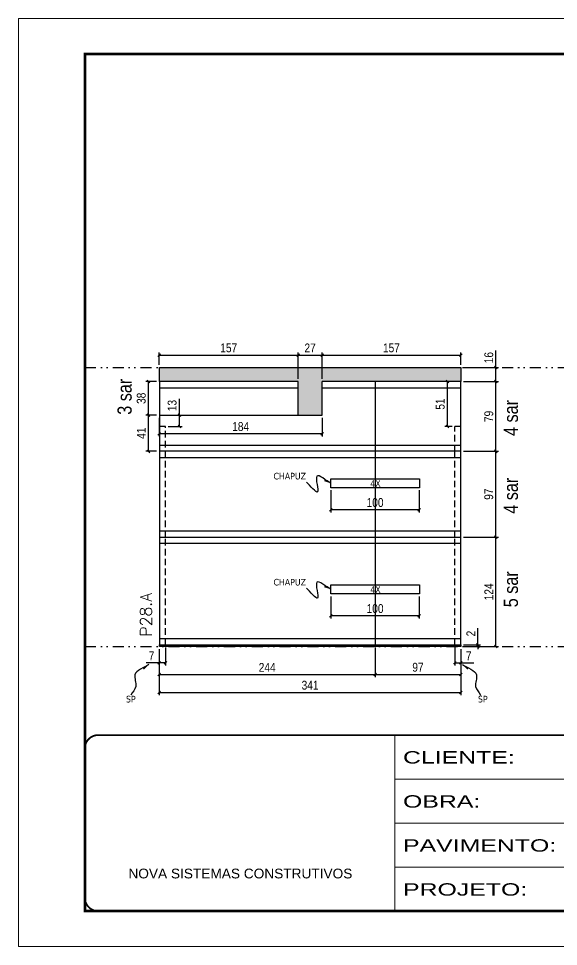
# Model space of a CAD drawing. Extents: x 14400 to 20667, y -21631 to 6985.
# Drawn here: x 16012 to 16622, y 1340 to 2390 of the extents above; entities that cross this region are included whole.
import ezdxf

# ---------------------------------------------------------------- set-up
doc = ezdxf.new("R2010")
doc.units = 0
for name, pattern in [('CONTINUO', [0]), ('DASHED', [0.75, 0.5, -0.25]), ('DIVIDE2', [0.625, 0.25, -0.125, 0, -0.125, 0, -0.125]), ('HIDDEN', [0.375, 0.25, -0.125])]:
    doc.linetypes.add(name, pattern=pattern)
for name, color, linetype in [('COTA', 241, 'Continuous'), ('NOMENCLATURA', 7, 'Continuous'), ('Nível', 160, 'Continuous'), ('Painéis', 200, 'Continuous'), ('SARR_2.2x10', 60, 'Continuous'), ('SARR_2.2x7', 40, 'Continuous'), ('texto', 7, 'Continuous')]:
    doc.layers.add(name, color=color, linetype=linetype)
for name, color, linetype, lineweight in [('Folhas', 255, 'Continuous', 9), ('SARRAFO DE PRESSAO', 251, 'DASHED', 9), ('Texto Seção', 7, 'Continuous', 15)]:
    doc.layers.add(name, color=color, linetype=linetype, lineweight=lineweight)
doc.styles.add('ARIAL', font='arial.ttf')
doc.styles.add('ARIAL_NARROW', font='ARIALN.TTF', dxfattribs={"height": 0.2})
doc.styles.add('COTA TECNICA', font='techl___.ttf', dxfattribs={"height": 10})
doc.styles.add('COTA TECNICA-50', font='techl___.ttf', dxfattribs={"height": 10})
doc.styles.add('REGUA-120', font='ROMANS.shx', dxfattribs={"height": 15})
doc.styles.get("Standard").update_dxf_attribs({"font": 'arial.ttf'})
doc.styles.add('Tecnologia', font='')
doc.styles.get('Tecnologia').set_extended_font_data('Forgotten Futurist')
doc.dimstyles.new('COTA PAINEL-50', dxfattribs={"dimtxt": 10, "dimasz": 3, "dimexe": 3, "dimexo": 3, "dimgap": 3, "dimtad": 1, "dimdec": 1, "dimzin": 12, "dimdsep": 46, "dimtxsty": 'COTA TECNICA-50', "dimblk1": 'OBLIQUE', "dimblk2": 'OBLIQUE', "dimsah": 1, "dimcen": 0.9, "dimclrd": 4, "dimclre": 4, "dimclrt": 240, "dimadec": 1, "dimazin": 3, "dimtfac": 1, "dimtdec": 1, "dimtmove": 0, "dimatfit": 3, "dimfxl": 1, "dimtolj": 1, "dimtzin": 12, "dimarcsym": 0})
doc.dimstyles.new('PAINEL', dxfattribs={"dimtxt": 10, "dimasz": 3, "dimexe": 3, "dimexo": 3, "dimgap": 3, "dimtad": 1, "dimdec": 1, "dimzin": 12, "dimdsep": 46, "dimtxsty": 'COTA TECNICA', "dimblk1": 'OBLIQUE', "dimblk2": 'OBLIQUE', "dimsah": 1, "dimcen": 0.9, "dimclrd": 4, "dimclre": 4, "dimclrt": 240, "dimadec": 1, "dimazin": 3, "dimtfac": 1, "dimtdec": 1, "dimtmove": 0, "dimatfit": 3, "dimfxl": 1, "dimtolj": 1, "dimtzin": 12, "dimarcsym": 0})
doc.dimstyles.get("Standard").update_dxf_attribs({"dimtxt": 0.18, "dimasz": 0.18, "dimexe": 0.18, "dimexo": 0.0625, "dimgap": 0.09, "dimtad": 0, "dimtih": 1, "dimtoh": 1, "dimdec": 4, "dimzin": 0, "dimdsep": 46, "dimtxsty": 'Standard', "dimcen": 0.09, "dimadec": 0, "dimazin": 0, "dimtfac": 1, "dimtdec": 4, "dimtofl": 0, "dimtmove": 0, "dimatfit": 3, "dimfxl": 1, "dimtolj": 1, "dimtzin": 0, "dimarcsym": 0})

# ---------------------------------------------------------------- blocks, each defined once
blk = doc.blocks.new('9999999999')
at = {"color": 30, "linetype": 'CONTINUO'}
for p, q in [((98564.6, 34230.2), (98564.6, 34429.4)), ((98564.6, 34379.6), (99584, 34379.6)), ((98564.6, 34329.8), (99488, 34329.8)), ((98564.6, 34280), (99488, 34280))]:
    blk.add_line(p, q, dxfattribs=at)
at = {"color": 30, "linetype": 'CONTINUO', "const_width": 2}
blk.add_lwpolyline([(99584, 34230.2), (99584, 34414.4, 0.414214), (99569, 34429.4), (98229, 34429.4, 0.414214), (98214, 34414.4), (98214, 34245.2, 0.414214), (98229, 34230.2), (99584, 34230.2)], format="xyb", dxfattribs=at)
at = {"layer": 'Folhas'}
blk.add_lwpolyline([(98139, 34190.2), (99624, 34190.2), (99624, 35240.2), (98139, 35240.2)], close=True, dxfattribs=at)
at = {"layer": 'Folhas', "color": 30, "const_width": 3}
blk.add_lwpolyline([(98214, 34230.2), (99584, 34230.2), (99584, 35200.2), (98214, 35200.2)], close=True, dxfattribs=at)
at = {"color": 7, "linetype": 'Continuous', "ltscale": 5, "style": 'ARIAL'}
blk.add_text('NOVA SISTEMAS CONSTRUTIVOS', height=11.059, dxfattribs=at).set_placement((98263.2, 34267.2))
at = {"layer": 'Folhas', "color": 7, "style": 'Tecnologia', "width": 1.5}
for s, p in [('CLIENTE:', (98573.7, 34397.2)), ('OBRA:', (98573.7, 34347.3)), ('PAVIMENTO:', (98573.7, 34297.5)), ('PROJETO:', (98573.7, 34247.7))]:
    blk.add_text(s, height=14, dxfattribs=at).set_placement(p)
blk = doc.blocks.new('_Oblique')
at = {"color": 0, "linetype": 'ByBlock', "lineweight": -2}
blk.add_line((-0.5, -0.5), (0.5, 0.5), dxfattribs=at)
blk = doc.blocks.new('*D1048')
at = {"layer": 'COTA', "color": 4, "lineweight": -2, "transparency": 16777216}
for p, q in [((16171.1, 1676.7), (16171.1, 1658.2)), ((16178.1, 1678.7), (16178.1, 1658.2)), ((16171.1, 1661.2), (16156.4, 1661.2)), ((16178.1, 1661.2), (16171.1, 1661.2))]:
    blk.add_line(p, q, dxfattribs=at)
at = {"layer": 'Defpoints', "color": 0, "transparency": 16777216}
for p in [(16178.1, 1681.7), (16171.1, 1679.7), (16171.1, 1661.2)]:
    blk.add_point(p, dxfattribs=at)
at = {"layer": 'COTA', "color": 4, "lineweight": -2, "transparency": 16777216, "xscale": 3, "yscale": 3, "zscale": 3, "rotation": 180}
blk.add_blockref('_Oblique', (16171.1, 1661.2), dxfattribs=at)
at = {"layer": 'COTA', "color": 4, "lineweight": -2, "transparency": 16777216, "xscale": 3, "yscale": 3, "zscale": 3}
blk.add_blockref('_Oblique', (16178.1, 1661.2), dxfattribs=at)
at = {"layer": 'COTA', "color": 240, "transparency": 16777216, "insert": (16162.3, 1669.3), "char_height": 10, "attachment_point": 5, "style": 'COTA TECNICA-50'}
blk.add_mtext('\\A1;7', dxfattribs=at)
blk = doc.blocks.new('*D1049')
at = {"layer": 'COTA', "color": 4, "lineweight": -2, "transparency": 16777216}
for p, q in [((16505.1, 1678.7), (16505.1, 1658.2)), ((16512.1, 1676.7), (16512.1, 1658.2)), ((16505.1, 1661.2), (16512.1, 1661.2)), ((16512.1, 1661.2), (16526.9, 1661.2))]:
    blk.add_line(p, q, dxfattribs=at)
at = {"layer": 'Defpoints', "color": 0, "transparency": 16777216}
for p in [(16505.1, 1681.7), (16512.1, 1679.7), (16512.1, 1661.2)]:
    blk.add_point(p, dxfattribs=at)
at = {"layer": 'COTA', "color": 4, "lineweight": -2, "transparency": 16777216, "xscale": 3, "yscale": 3, "zscale": 3, "rotation": 180}
blk.add_blockref('_Oblique', (16505.1, 1661.2), dxfattribs=at)
at = {"layer": 'COTA', "color": 4, "lineweight": -2, "transparency": 16777216, "xscale": 3, "yscale": 3, "zscale": 3}
blk.add_blockref('_Oblique', (16512.1, 1661.2), dxfattribs=at)
at = {"layer": 'COTA', "color": 240, "transparency": 16777216, "insert": (16521, 1669.3), "char_height": 10, "attachment_point": 5, "style": 'COTA TECNICA-50'}
blk.add_mtext('\\A1;7', dxfattribs=at)
blk = doc.blocks.new('*D1050')
at = {"layer": 'COTA', "color": 4, "lineweight": -2, "transparency": 16777216}
for p, q in [((16531.4, 1681.7), (16531.4, 1700.5)), ((16515.1, 1681.7), (16534.4, 1681.7)), ((16531.4, 1679.7), (16531.4, 1681.7)), ((16515.1, 1679.7), (16534.4, 1679.7)), ((16531.4, 1679.7), (16531.4, 1676.7))]:
    blk.add_line(p, q, dxfattribs=at)
at = {"layer": 'Defpoints', "color": 0, "transparency": 16777216}
for p in [(16512.1, 1681.7), (16512.1, 1679.7), (16531.4, 1679.7)]:
    blk.add_point(p, dxfattribs=at)
at = {"layer": 'COTA', "color": 4, "lineweight": -2, "transparency": 16777216, "xscale": 3, "yscale": 3, "zscale": 3}
for p, rotation in [((16531.4, 1681.7), 270), ((16531.4, 1679.7), 90)]:
    blk.add_blockref('_Oblique', p, dxfattribs=dict(at, rotation=rotation))
at = {"layer": 'COTA', "color": 240, "transparency": 16777216, "insert": (16523.4, 1694.5), "char_height": 10, "attachment_point": 5, "rotation": 90, "style": 'COTA TECNICA-50'}
blk.add_mtext('\\A1;2', dxfattribs=at)
blk = doc.blocks.new('*D1051')
at = {"layer": 'COTA', "color": 4, "lineweight": -2, "transparency": 16777216}
for p, q in [((16171.1, 1676.7), (16171.1, 1645.2)), ((16415.1, 1678.7), (16415.1, 1645.2)), ((16171.1, 1648.2), (16415.1, 1648.2))]:
    blk.add_line(p, q, dxfattribs=at)
at = {"layer": 'Defpoints', "color": 0, "transparency": 16777216}
for p in [(16415.1, 1681.7), (16171.1, 1679.7), (16415.1, 1648.2)]:
    blk.add_point(p, dxfattribs=at)
at = {"layer": 'COTA', "color": 4, "lineweight": -2, "transparency": 16777216, "xscale": 3, "yscale": 3, "zscale": 3, "rotation": 180}
blk.add_blockref('_Oblique', (16171.1, 1648.2), dxfattribs=at)
at = {"layer": 'COTA', "color": 4, "lineweight": -2, "transparency": 16777216, "xscale": 3, "yscale": 3, "zscale": 3}
blk.add_blockref('_Oblique', (16415.1, 1648.2), dxfattribs=at)
at = {"layer": 'COTA', "color": 240, "transparency": 16777216, "insert": (16293.1, 1656.2), "char_height": 10, "attachment_point": 5, "style": 'COTA TECNICA-50'}
blk.add_mtext('\\A1;244', dxfattribs=at)
blk = doc.blocks.new('*D1052')
at = {"layer": 'COTA', "color": 4, "lineweight": -2, "transparency": 16777216}
for p, q in [((16415.1, 1678.7), (16415.1, 1645.2)), ((16512.1, 1676.7), (16512.1, 1645.2)), ((16415.1, 1648.2), (16512.1, 1648.2))]:
    blk.add_line(p, q, dxfattribs=at)
at = {"layer": 'Defpoints', "color": 0, "transparency": 16777216}
for p in [(16415.1, 1681.7), (16512.1, 1679.7), (16512.1, 1648.2)]:
    blk.add_point(p, dxfattribs=at)
at = {"layer": 'COTA', "color": 4, "lineweight": -2, "transparency": 16777216, "xscale": 3, "yscale": 3, "zscale": 3, "rotation": 180}
blk.add_blockref('_Oblique', (16415.1, 1648.2), dxfattribs=at)
at = {"layer": 'COTA', "color": 4, "lineweight": -2, "transparency": 16777216, "xscale": 3, "yscale": 3, "zscale": 3}
blk.add_blockref('_Oblique', (16512.1, 1648.2), dxfattribs=at)
at = {"layer": 'COTA', "color": 240, "transparency": 16777216, "insert": (16463.6, 1656.3), "char_height": 10, "attachment_point": 5, "style": 'COTA TECNICA-50'}
blk.add_mtext('\\A1;97', dxfattribs=at)
blk = doc.blocks.new('*D1053')
at = {"layer": 'COTA', "color": 4, "linetype": 'ByBlock', "lineweight": -2, "transparency": 16777216}
for p, q in [((16365.1, 1736.6), (16365.1, 1711.6)), ((16465.1, 1736.6), (16465.1, 1711.6)), ((16465.1, 1714.6), (16365.1, 1714.6))]:
    blk.add_line(p, q, dxfattribs=at)
at = {"layer": 'Defpoints', "color": 0, "linetype": 'ByBlock', "transparency": 16777216}
for p in [(16365.1, 1739.6), (16465.1, 1739.6), (16365.1, 1714.6)]:
    blk.add_point(p, dxfattribs=at)
at = {"layer": 'COTA', "color": 4, "linetype": 'ByBlock', "lineweight": -2, "transparency": 16777216, "xscale": 3, "yscale": 3, "zscale": 3, "rotation": 180}
blk.add_blockref('_Oblique', (16365.1, 1714.6), dxfattribs=at)
at = {"layer": 'COTA', "color": 4, "linetype": 'ByBlock', "lineweight": -2, "transparency": 16777216, "xscale": 3, "yscale": 3, "zscale": 3}
blk.add_blockref('_Oblique', (16465.1, 1714.6), dxfattribs=at)
at = {"layer": 'COTA', "color": 240, "linetype": 'ByBlock', "transparency": 16777216, "insert": (16415.1, 1722.7), "char_height": 10, "attachment_point": 5, "style": 'COTA TECNICA'}
blk.add_mtext('\\A1;100', dxfattribs=at)
blk = doc.blocks.new('*D1054')
at = {"layer": 'COTA', "color": 4, "lineweight": -2, "transparency": 16777216}
for p, q in [((16515.1, 1803.7), (16554.8, 1803.7)), ((16551.8, 1679.7), (16551.8, 1803.7)), ((16515.1, 1679.7), (16554.8, 1679.7))]:
    blk.add_line(p, q, dxfattribs=at)
at = {"layer": 'Defpoints', "color": 0, "transparency": 16777216}
for p in [(16512.1, 1803.7), (16551.8, 1803.7), (16512.1, 1679.7)]:
    blk.add_point(p, dxfattribs=at)
at = {"layer": 'COTA', "color": 4, "lineweight": -2, "transparency": 16777216, "xscale": 3, "yscale": 3, "zscale": 3}
for p, rotation in [((16551.8, 1803.7), 90), ((16551.8, 1679.7), 270)]:
    blk.add_blockref('_Oblique', p, dxfattribs=dict(at, rotation=rotation))
at = {"layer": 'COTA', "color": 240, "transparency": 16777216, "insert": (16543.7, 1741.7), "char_height": 10, "attachment_point": 5, "rotation": 90, "style": 'COTA TECNICA'}
blk.add_mtext('\\A1;124', dxfattribs=at)
blk = doc.blocks.new('*D1055')
at = {"layer": 'COTA', "color": 4, "lineweight": -2, "transparency": 16777216}
for p, q in [((16171.1, 1676.7), (16171.1, 1624.8)), ((16512.1, 1676.7), (16512.1, 1624.8)), ((16171.1, 1627.8), (16512.1, 1627.8))]:
    blk.add_line(p, q, dxfattribs=at)
at = {"layer": 'Defpoints', "color": 0, "transparency": 16777216}
for p in [(16171.1, 1679.7), (16512.1, 1679.7), (16512.1, 1627.8)]:
    blk.add_point(p, dxfattribs=at)
at = {"layer": 'COTA', "color": 4, "lineweight": -2, "transparency": 16777216, "xscale": 3, "yscale": 3, "zscale": 3, "rotation": 180}
blk.add_blockref('_Oblique', (16171.1, 1627.8), dxfattribs=at)
at = {"layer": 'COTA', "color": 4, "lineweight": -2, "transparency": 16777216, "xscale": 3, "yscale": 3, "zscale": 3}
blk.add_blockref('_Oblique', (16512.1, 1627.8), dxfattribs=at)
at = {"layer": 'COTA', "color": 240, "transparency": 16777216, "insert": (16341.6, 1636), "char_height": 10, "attachment_point": 5, "style": 'COTA TECNICA'}
blk.add_mtext('\\A1;341', dxfattribs=at)
blk = doc.blocks.new('*D1056')
at = {"layer": 'COTA', "color": 4, "lineweight": -2, "transparency": 16777216}
for p, q in [((16515.1, 1900.7), (16554.8, 1900.7)), ((16551.8, 1803.7), (16551.8, 1900.7)), ((16515.1, 1803.7), (16554.8, 1803.7))]:
    blk.add_line(p, q, dxfattribs=at)
at = {"layer": 'Defpoints', "color": 0, "transparency": 16777216}
for p in [(16512.1, 1900.7), (16551.8, 1900.7), (16512.1, 1803.7)]:
    blk.add_point(p, dxfattribs=at)
at = {"layer": 'COTA', "color": 4, "lineweight": -2, "transparency": 16777216, "xscale": 3, "yscale": 3, "zscale": 3}
for p, rotation in [((16551.8, 1900.7), 90), ((16551.8, 1803.7), 270)]:
    blk.add_blockref('_Oblique', p, dxfattribs=dict(at, rotation=rotation))
at = {"layer": 'COTA', "color": 240, "transparency": 16777216, "insert": (16543.7, 1852.2), "char_height": 10, "attachment_point": 5, "rotation": 90, "style": 'COTA TECNICA'}
blk.add_mtext('\\A1;97', dxfattribs=at)
blk = doc.blocks.new('*D1057')
at = {"layer": 'COTA', "color": 4, "linetype": 'ByBlock', "lineweight": -2, "transparency": 16777216}
for p, q in [((16365.1, 1856.6), (16365.1, 1831.6)), ((16465.1, 1856.6), (16465.1, 1831.6)), ((16465.1, 1834.6), (16365.1, 1834.6))]:
    blk.add_line(p, q, dxfattribs=at)
at = {"layer": 'Defpoints', "color": 0, "linetype": 'ByBlock', "transparency": 16777216}
for p in [(16365.1, 1859.6), (16465.1, 1859.6), (16365.1, 1834.6)]:
    blk.add_point(p, dxfattribs=at)
at = {"layer": 'COTA', "color": 4, "linetype": 'ByBlock', "lineweight": -2, "transparency": 16777216, "xscale": 3, "yscale": 3, "zscale": 3, "rotation": 180}
blk.add_blockref('_Oblique', (16365.1, 1834.6), dxfattribs=at)
at = {"layer": 'COTA', "color": 4, "linetype": 'ByBlock', "lineweight": -2, "transparency": 16777216, "xscale": 3, "yscale": 3, "zscale": 3}
blk.add_blockref('_Oblique', (16465.1, 1834.6), dxfattribs=at)
at = {"layer": 'COTA', "color": 240, "linetype": 'ByBlock', "transparency": 16777216, "insert": (16415.1, 1842.7), "char_height": 10, "attachment_point": 5, "style": 'COTA TECNICA'}
blk.add_mtext('\\A1;100', dxfattribs=at)
blk = doc.blocks.new('*D1075')
at = {"layer": 'COTA', "color": 4, "lineweight": -2, "transparency": 16777216}
for p, q in [((16515.1, 1979.7), (16554.8, 1979.7)), ((16551.8, 1900.7), (16551.8, 1979.7)), ((16515.1, 1900.7), (16554.8, 1900.7))]:
    blk.add_line(p, q, dxfattribs=at)
at = {"layer": 'Defpoints', "color": 0, "transparency": 16777216}
for p in [(16512.1, 1979.7), (16551.8, 1979.7), (16512.1, 1900.7)]:
    blk.add_point(p, dxfattribs=at)
at = {"layer": 'COTA', "color": 4, "lineweight": -2, "transparency": 16777216, "xscale": 3, "yscale": 3, "zscale": 3}
for p, rotation in [((16551.8, 1979.7), 90), ((16551.8, 1900.7), 270)]:
    blk.add_blockref('_Oblique', p, dxfattribs=dict(at, rotation=rotation))
at = {"layer": 'COTA', "color": 240, "transparency": 16777216, "insert": (16543.7, 1940.2), "char_height": 10, "attachment_point": 5, "rotation": 90, "style": 'COTA TECNICA'}
blk.add_mtext('\\A1;79', dxfattribs=at)
blk = doc.blocks.new('*D1076')
at = {"layer": 'COTA', "color": 4, "lineweight": -2, "transparency": 16777216}
for p, q in [((16551.8, 1995.7), (16551.8, 2014.7)), ((16515.1, 1995.7), (16554.8, 1995.7)), ((16551.8, 1979.7), (16551.8, 1995.7)), ((16515.1, 1979.7), (16554.8, 1979.7))]:
    blk.add_line(p, q, dxfattribs=at)
at = {"layer": 'Defpoints', "color": 0, "transparency": 16777216}
for p in [(16512.1, 1995.7), (16551.8, 1995.7), (16512.1, 1979.7)]:
    blk.add_point(p, dxfattribs=at)
at = {"layer": 'COTA', "color": 4, "lineweight": -2, "transparency": 16777216, "xscale": 3, "yscale": 3, "zscale": 3}
for p, rotation in [((16551.8, 1995.7), 90), ((16551.8, 1979.7), 270)]:
    blk.add_blockref('_Oblique', p, dxfattribs=dict(at, rotation=rotation))
at = {"layer": 'COTA', "color": 240, "transparency": 16777216, "insert": (16543.7, 2006.7), "char_height": 10, "attachment_point": 5, "rotation": 90, "style": 'COTA TECNICA'}
blk.add_mtext('\\A1;16', dxfattribs=at)
blk = doc.blocks.new('*D1077')
at = {"layer": 'COTA', "color": 4, "lineweight": -2, "transparency": 16777216}
for p, q in [((16502.1, 1979.7), (16493.9, 1979.7)), ((16496.9, 1928.7), (16496.9, 1979.7)), ((16502.1, 1928.7), (16493.9, 1928.7))]:
    blk.add_line(p, q, dxfattribs=at)
at = {"layer": 'Defpoints', "color": 0, "transparency": 16777216}
for p in [(16496.9, 1979.7), (16505.1, 1979.7), (16505.1, 1928.7)]:
    blk.add_point(p, dxfattribs=at)
at = {"layer": 'COTA', "color": 4, "lineweight": -2, "transparency": 16777216, "xscale": 3, "yscale": 3, "zscale": 3}
for p, rotation in [((16496.9, 1979.7), 90), ((16496.9, 1928.7), 270)]:
    blk.add_blockref('_Oblique', p, dxfattribs=dict(at, rotation=rotation))
at = {"layer": 'COTA', "color": 240, "transparency": 16777216, "insert": (16488.8, 1954.2), "char_height": 10, "attachment_point": 5, "rotation": 90, "style": 'COTA TECNICA'}
blk.add_mtext('\\A1;51', dxfattribs=at)
blk = doc.blocks.new('*D1078')
at = {"layer": 'COTA', "color": 4, "lineweight": -2, "transparency": 16777216}
for p, q in [((16168.1, 1941.7), (16155.9, 1941.7)), ((16158.9, 1900.7), (16158.9, 1941.7)), ((16168.1, 1900.7), (16155.9, 1900.7))]:
    blk.add_line(p, q, dxfattribs=at)
at = {"layer": 'Defpoints', "color": 0, "transparency": 16777216}
for p in [(16158.9, 1941.7), (16171.1, 1941.7), (16171.1, 1900.7)]:
    blk.add_point(p, dxfattribs=at)
at = {"layer": 'COTA', "color": 4, "lineweight": -2, "transparency": 16777216, "xscale": 3, "yscale": 3, "zscale": 3}
for p, rotation in [((16158.9, 1941.7), 90), ((16158.9, 1900.7), 270)]:
    blk.add_blockref('_Oblique', p, dxfattribs=dict(at, rotation=rotation))
at = {"layer": 'COTA', "color": 240, "transparency": 16777216, "insert": (16150.8, 1921.2), "char_height": 10, "attachment_point": 5, "rotation": 90, "style": 'COTA TECNICA'}
blk.add_mtext('\\A1;41', dxfattribs=at)
blk = doc.blocks.new('*D1079')
at = {"layer": 'COTA', "color": 4, "lineweight": -2, "transparency": 16777216}
for p, q in [((16168.1, 1979.7), (16155.9, 1979.7)), ((16158.9, 1941.7), (16158.9, 1979.7)), ((16168.1, 1941.7), (16155.9, 1941.7))]:
    blk.add_line(p, q, dxfattribs=at)
at = {"layer": 'Defpoints', "color": 0, "transparency": 16777216}
for p in [(16158.9, 1979.7), (16171.1, 1979.7), (16171.1, 1941.7)]:
    blk.add_point(p, dxfattribs=at)
at = {"layer": 'COTA', "color": 4, "lineweight": -2, "transparency": 16777216, "xscale": 3, "yscale": 3, "zscale": 3}
for p, rotation in [((16158.9, 1979.7), 90), ((16158.9, 1941.7), 270)]:
    blk.add_blockref('_Oblique', p, dxfattribs=dict(at, rotation=rotation))
at = {"layer": 'COTA', "color": 240, "transparency": 16777216, "insert": (16150.7, 1960.7), "char_height": 10, "attachment_point": 5, "rotation": 90, "style": 'COTA TECNICA'}
blk.add_mtext('\\A1;38', dxfattribs=at)
blk = doc.blocks.new('*D1080')
at = {"layer": 'COTA', "color": 4, "lineweight": -2, "transparency": 16777216}
for p, q in [((16193.9, 1941.7), (16193.9, 1960.2)), ((16181.1, 1941.7), (16196.9, 1941.7)), ((16193.9, 1928.7), (16193.9, 1941.7)), ((16181.1, 1928.7), (16196.9, 1928.7))]:
    blk.add_line(p, q, dxfattribs=at)
at = {"layer": 'Defpoints', "color": 0, "transparency": 16777216}
for p in [(16178.1, 1941.7), (16193.9, 1941.7), (16178.1, 1928.7)]:
    blk.add_point(p, dxfattribs=at)
at = {"layer": 'COTA', "color": 4, "lineweight": -2, "transparency": 16777216, "xscale": 3, "yscale": 3, "zscale": 3}
for p, rotation in [((16193.9, 1941.7), 90), ((16193.9, 1928.7), 270)]:
    blk.add_blockref('_Oblique', p, dxfattribs=dict(at, rotation=rotation))
at = {"layer": 'COTA', "color": 240, "transparency": 16777216, "insert": (16185.6, 1952.5), "char_height": 10, "attachment_point": 5, "rotation": 90, "style": 'COTA TECNICA'}
blk.add_mtext('\\A1;13', dxfattribs=at)
blk = doc.blocks.new('*D1081')
at = {"layer": 'COTA', "color": 4, "lineweight": -2, "transparency": 16777216}
for p, q in [((16171.1, 1998.7), (16171.1, 2012.6)), ((16171.1, 2009.6), (16328.1, 2009.6)), ((16328.1, 1982.7), (16328.1, 2012.6))]:
    blk.add_line(p, q, dxfattribs=at)
at = {"layer": 'Defpoints', "color": 0, "transparency": 16777216}
for p in [(16328.1, 2009.6), (16171.1, 1995.7), (16328.1, 1979.7)]:
    blk.add_point(p, dxfattribs=at)
at = {"layer": 'COTA', "color": 4, "lineweight": -2, "transparency": 16777216, "xscale": 3, "yscale": 3, "zscale": 3, "rotation": 180}
blk.add_blockref('_Oblique', (16171.1, 2009.6), dxfattribs=at)
at = {"layer": 'COTA', "color": 4, "lineweight": -2, "transparency": 16777216, "xscale": 3, "yscale": 3, "zscale": 3}
blk.add_blockref('_Oblique', (16328.1, 2009.6), dxfattribs=at)
at = {"layer": 'COTA', "color": 240, "transparency": 16777216, "insert": (16249.6, 2017.7), "char_height": 10, "attachment_point": 5, "style": 'COTA TECNICA'}
blk.add_mtext('\\A1;157', dxfattribs=at)
blk = doc.blocks.new('*D1082')
at = {"layer": 'COTA', "color": 4, "lineweight": -2, "transparency": 16777216}
for p, q in [((16328.1, 1982.7), (16328.1, 2012.6)), ((16328.1, 2009.6), (16355.1, 2009.6)), ((16355.1, 1982.7), (16355.1, 2012.6))]:
    blk.add_line(p, q, dxfattribs=at)
at = {"layer": 'Defpoints', "color": 0, "transparency": 16777216}
for p in [(16355.1, 2009.6), (16328.1, 1979.7), (16355.1, 1979.7)]:
    blk.add_point(p, dxfattribs=at)
at = {"layer": 'COTA', "color": 4, "lineweight": -2, "transparency": 16777216, "xscale": 3, "yscale": 3, "zscale": 3, "rotation": 180}
blk.add_blockref('_Oblique', (16328.1, 2009.6), dxfattribs=at)
at = {"layer": 'COTA', "color": 4, "lineweight": -2, "transparency": 16777216, "xscale": 3, "yscale": 3, "zscale": 3}
blk.add_blockref('_Oblique', (16355.1, 2009.6), dxfattribs=at)
at = {"layer": 'COTA', "color": 240, "transparency": 16777216, "insert": (16341.6, 2017.7), "char_height": 10, "attachment_point": 5, "style": 'COTA TECNICA'}
blk.add_mtext('\\A1;27', dxfattribs=at)
blk = doc.blocks.new('*D1083')
at = {"layer": 'COTA', "color": 4, "lineweight": -2, "transparency": 16777216}
for p, q in [((16355.1, 1982.7), (16355.1, 2012.6)), ((16355.1, 2009.6), (16512.1, 2009.6)), ((16512.1, 1998.7), (16512.1, 2012.6))]:
    blk.add_line(p, q, dxfattribs=at)
at = {"layer": 'Defpoints', "color": 0, "transparency": 16777216}
for p in [(16512.1, 2009.6), (16512.1, 1995.7), (16355.1, 1979.7)]:
    blk.add_point(p, dxfattribs=at)
at = {"layer": 'COTA', "color": 4, "lineweight": -2, "transparency": 16777216, "xscale": 3, "yscale": 3, "zscale": 3, "rotation": 180}
blk.add_blockref('_Oblique', (16355.1, 2009.6), dxfattribs=at)
at = {"layer": 'COTA', "color": 4, "lineweight": -2, "transparency": 16777216, "xscale": 3, "yscale": 3, "zscale": 3}
blk.add_blockref('_Oblique', (16512.1, 2009.6), dxfattribs=at)
at = {"layer": 'COTA', "color": 240, "transparency": 16777216, "insert": (16433.6, 2017.7), "char_height": 10, "attachment_point": 5, "style": 'COTA TECNICA'}
blk.add_mtext('\\A1;157', dxfattribs=at)
blk = doc.blocks.new('*D1084')
at = {"layer": 'COTA', "color": 4, "lineweight": -2, "transparency": 16777216}
for p, q in [((16171.1, 1938.7), (16171.1, 1917.6)), ((16355.1, 1938.7), (16355.1, 1917.6)), ((16355.1, 1920.6), (16171.1, 1920.6))]:
    blk.add_line(p, q, dxfattribs=at)
at = {"layer": 'Defpoints', "color": 0, "transparency": 16777216}
for p in [(16171.1, 1941.7), (16355.1, 1941.7), (16171.1, 1920.6)]:
    blk.add_point(p, dxfattribs=at)
at = {"layer": 'COTA', "color": 4, "lineweight": -2, "transparency": 16777216, "xscale": 3, "yscale": 3, "zscale": 3, "rotation": 180}
blk.add_blockref('_Oblique', (16171.1, 1920.6), dxfattribs=at)
at = {"layer": 'COTA', "color": 4, "lineweight": -2, "transparency": 16777216, "xscale": 3, "yscale": 3, "zscale": 3}
blk.add_blockref('_Oblique', (16355.1, 1920.6), dxfattribs=at)
at = {"layer": 'COTA', "color": 240, "transparency": 16777216, "insert": (16263.1, 1928.7), "char_height": 10, "attachment_point": 5, "style": 'COTA TECNICA'}
blk.add_mtext('\\A1;184', dxfattribs=at)

msp = doc.modelspace()

# ---------------------------------------------------------------- hatches: boundary and pattern name
at = {"layer": 'COTA'}
h = msp.add_hatch(dxfattribs=at)
h.set_pattern_fill('AR-CONC', color=256, scale=0.03)
h.set_pattern_definition([(50, (-3197, 2297.15), (5.4655401, -0.4781726), [0.5715, -6.2865]), (355, (-3197, 2297.15), (-1.0573026, 5.7317054), [0.4572, -5.0292175]), (100.451445, (-3196.5445, 2297.1104), (4.4082374, 5.2535326), [0.4857003, -5.3427073]), (46.1842, (-3197, 2298.674), (8.1323712, -1.2612698), [0.85725, -9.42975]), (96.635558, (-3196.322, 2298.569), (7.122124, 7.4227837), [0.7285507, -8.0140682]), (351.18415, (-3197, 2298.674), (7.122124, 7.4227837), [0.685799, -7.543792]), (21, (-3196.238, 2298.293), (4.5484317, -3.0679559), [0.5715, -6.2865]), (326, (-3196.238, 2298.293), (1.8540609, 5.525639), [0.4572, -5.0292]), (71.451445, (-3195.859, 2298.0376), (6.4024926, 2.457683), [0.4857003, -5.3426981]), (37.5, (-3197, 2297.1502), (0.0926581, 2.53665117), [0, -4.96824, 0, -5.1054, 0, -5.04825]), (7.5, (-3197, 2297.1502), (2.00458988, 3.00541724), [0, -2.91084, 0, -4.85394, 0, -1.92405]), (327.5, (-3198.6993, 2297.1502), (4.06771786, -0.17186232), [0, -1.905, 0, -5.9436, 0, -7.8867]), (317.5, (-3199.4613, 2297.1502), (4.44387544, 0.7627947), [0, -2.4765, 0, -3.94716, 0, -5.6007])])
h.paths.add_polyline_path([(16355.15, 1979.71), (16512.15, 1979.71), (16512.15, 1995.71), (16171.15, 1995.71), (16171.15, 1979.71), (16328.15, 1979.71), (16328.15, 1941.71), (16355.15, 1941.71)])

# ---------------------------------------------------------------- linework, layer by layer
for p, q in [((16171.15, 1979.71), (16171.15, 1995.71)), ((16171.15, 1995.71), (16512.15, 1995.71)), ((16512.15, 1995.71), (16512.15, 1979.71)), ((16178.15, 1928.71), (16171.15, 1928.71)), ((16512.15, 1928.71), (16505.15, 1928.71))]:
    msp.add_line(p, q, dxfattribs=at)
at = {"layer": 'Nível', "color": 4, "linetype": 'DIVIDE2', "ltscale": 50}
for p, q in [((16086.97, 1995.71), (17456.97, 1995.71)), ((16086.97, 1679.71), (17456.97, 1679.71))]:
    msp.add_line(p, q, dxfattribs=at)
at = {"layer": 'Painéis'}
for p, q in [((16171.15, 1979.71), (16171.15, 1681.71)), ((16328.15, 1979.71), (16171.15, 1979.71)), ((16328.15, 1941.71), (16328.15, 1979.71)), ((16512.15, 1979.71), (16355.15, 1979.71)), ((16355.15, 1941.71), (16355.15, 1979.71)), ((16415.15, 1979.71), (16415.15, 1681.71)), ((16512.15, 1681.71), (16512.15, 1979.71)), ((16171.15, 1941.71), (16355.15, 1941.71)), ((16512.15, 1900.71), (16171.15, 1900.71)), ((16171.15, 1803.71), (16512.15, 1803.71)), ((16171.15, 1681.71), (16512.15, 1681.71))]:
    msp.add_line(p, q, dxfattribs=at)
msp.add_lwpolyline([(16512.15, 1679.71), (16171.15, 1679.71), (16171.15, 1681.71), (16512.15, 1681.71)], close=True, dxfattribs=at)
at = {"layer": 'SARR_2.2x10'}
for points in [[(16365.15, 1869.55), (16465.15, 1869.55), (16465.15, 1859.55), (16365.15, 1859.55)], [(16365.15, 1749.55), (16465.15, 1749.55), (16465.15, 1739.55), (16365.15, 1739.55)]]:
    msp.add_lwpolyline(points, close=True, dxfattribs=at)
at = {"layer": 'SARR_2.2x7'}
for p, q in [((16171.15, 1972.71), (16328.15, 1972.71)), ((16355.15, 1972.71), (16512.15, 1972.71)), ((16171.15, 1907.71), (16415.15, 1907.71)), ((16415.15, 1907.71), (16512.15, 1907.71)), ((16171.15, 1893.71), (16415.15, 1893.71)), ((16415.15, 1893.71), (16512.15, 1893.71)), ((16171.15, 1810.71), (16415.15, 1810.71)), ((16415.15, 1810.71), (16512.15, 1810.71)), ((16171.15, 1796.71), (16415.15, 1796.71)), ((16415.15, 1796.71), (16512.15, 1796.71)), ((16171.15, 1688.71), (16415.15, 1688.71)), ((16415.15, 1688.71), (16512.15, 1688.71))]:
    msp.add_line(p, q, dxfattribs=at)
at = {"layer": 'SARR_2.2x7', "linetype": 'HIDDEN', "ltscale": 30}
for p, q in [((16178.15, 1893.71), (16178.15, 1928.71)), ((16505.15, 1900.71), (16505.15, 1928.71)), ((16178.15, 1803.71), (16178.15, 1900.71)), ((16505.15, 1803.71), (16505.15, 1900.71)), ((16178.15, 1681.71), (16178.15, 1803.71)), ((16505.15, 1681.71), (16505.15, 1803.71))]:
    msp.add_line(p, q, dxfattribs=at)

# ---------------------------------------------------------------- block references
at = {"layer": 'SARRAFO DE PRESSAO', "color": 6, "linetype": 'ByBlock'}
msp.add_blockref('9999999999', (-82127.01, -32849.78), dxfattribs=at)

# ---------------------------------------------------------------- texts
at = {"layer": 'NOMENCLATURA', "style": 'ARIAL_NARROW'}
for s, p in [('3 sar', (16139.84, 1942.08)), ('4 sar', (16576.66, 1918.07)), ('4 sar', (16576.66, 1830.07)), ('5 sar', (16576.66, 1724.23))]:
    msp.add_text(s, height=16, rotation=90, dxfattribs=at).set_placement(p)
at = {"layer": 'texto', "color": 0, "char_height": 7.5, "attachment_point": 5}
for s, insert in [('{\\fTahoma|b0|i0|c0|p34;\\C4;CHAPUZ}', (16318.59, 1872.57)), ('{\\fTahoma|b0|i0|c0|p34;\\C4;4X}', (16415.54, 1864.26)), ('{\\fTahoma|b0|i0|c0|p34;\\C4;CHAPUZ}', (16318.59, 1752.57)), ('{\\fTahoma|b0|i0|c0|p34;\\C4;4X}', (16415.54, 1744.26)), ('{\\fTahoma|b0|i0|c0|p34;\\C4;SP}', (16138.9, 1620.22)), ('{\\fTahoma|b0|i0|c0|p34;\\C4;SP}', (16536.92, 1620.22))]:
    msp.add_mtext(s, dxfattribs=dict(at, insert=insert))
at = {"layer": 'Texto Seção', "insert": (16162.53, 1690.96), "char_height": 13, "width": 285.3299, "attachment_point": 7, "rotation": 90, "style": 'REGUA-120'}
msp.add_mtext('P28.A', dxfattribs=at)

# ---------------------------------------------------------------- dimensions: what is measured, and where the dimension line sits
at = {"layer": 'COTA'}
for base, p1, p2, dimstyle, picture, middle in [((16328.15, 2009.58), (16171.15, 1995.71), (16328.15, 1979.71), 'PAINEL', '*D1081', (16249.65, 2017.69)), ((16171.15, 1920.64), (16355.15, 1941.71), (16171.15, 1941.71), 'PAINEL', '*D1084', (16263.15, 1928.74)), ((16415.15, 1648.15), (16171.15, 1679.71), (16415.15, 1681.71), 'COTA PAINEL-50', '*D1051', (16293.15, 1656.23)), ((16512.15, 1648.15), (16415.15, 1681.71), (16512.15, 1679.71), 'COTA PAINEL-50', '*D1052', (16463.65, 1656.26)), ((16512.15, 1661.2), (16505.15, 1681.71), (16512.15, 1679.71), 'COTA PAINEL-50', '*D1049', (16521.01, 1669.27)), ((16512.15, 1627.78), (16171.15, 1679.71), (16512.15, 1679.71), 'PAINEL', '*D1055', (16341.65, 1636))]:
    dim = msp.add_linear_dim(base=base, p1=p1, p2=p2, dimstyle=dimstyle, dxfattribs=at)
    dim.commit()
    dim.dimension.update_dxf_attribs({"geometry": picture, "text_midpoint": middle})
for base, p1, p2, picture, middle in [((16355.15, 2009.58), (16328.15, 1979.71), (16355.15, 1979.71), '*D1082', (16341.65, 2017.66)), ((16512.15, 2009.58), (16355.15, 1979.71), (16512.15, 1995.71), '*D1083', (16433.65, 2017.69))]:
    dim = msp.add_linear_dim(base=base, p1=p1, p2=p2, dimstyle='PAINEL', override={"dimtmove": 1}, dxfattribs=at)
    dim.commit()
    dim.dimension.update_dxf_attribs({"geometry": picture, "text_midpoint": middle})
for base, p1, p2, angle, dimstyle, picture, middle in [((16551.79, 1995.71), (16512.15, 1979.71), (16512.15, 1995.71), 90, 'PAINEL', '*D1076', (16543.68, 2006.72)), ((16496.91, 1979.71), (16505.15, 1928.71), (16505.15, 1979.71), 90, 'PAINEL', '*D1077', (16488.8, 1954.21)), ((16551.79, 1979.71), (16512.15, 1900.71), (16512.15, 1979.71), 90, 'PAINEL', '*D1075', (16543.68, 1940.21)), ((16193.87, 1941.71), (16178.15, 1928.71), (16178.15, 1941.71), 90, 'PAINEL', '*D1080', (16185.65, 1952.47)), ((16158.89, 1941.71), (16171.15, 1900.71), (16171.15, 1941.71), 90, 'PAINEL', '*D1078', (16150.82, 1921.21)), ((16551.79, 1900.71), (16512.15, 1803.71), (16512.15, 1900.71), 90, 'PAINEL', '*D1056', (16543.68, 1852.21)), ((16551.79, 1803.71), (16512.15, 1679.71), (16512.15, 1803.71), 90, 'PAINEL', '*D1054', (16543.71, 1741.71)), ((16171.15, 1661.2), (16178.15, 1681.71), (16171.15, 1679.71), 180, 'COTA PAINEL-50', '*D1048', (16162.28, 1669.27))]:
    dim = msp.add_linear_dim(base=base, p1=p1, p2=p2, angle=angle, dimstyle=dimstyle, dxfattribs=at)
    dim.commit()
    dim.dimension.update_dxf_attribs({"geometry": picture, "text_midpoint": middle})
dim = msp.add_linear_dim(base=(16158.89, 1979.71), p1=(16171.15, 1941.71), p2=(16171.15, 1979.71), angle=90, dimstyle='PAINEL', override={"dimtmove": 1}, dxfattribs=at)
dim.commit()
dim.dimension.update_dxf_attribs({"geometry": '*D1079', "text_midpoint": (16150.65, 1960.71)})
at = {"layer": 'COTA', "linetype": 'ByBlock'}
for base, p1, p2, picture, middle in [((16365.15, 1834.63), (16465.15, 1859.55), (16365.15, 1859.55), '*D1057', (16415.15, 1842.73)), ((16365.15, 1714.63), (16465.15, 1739.55), (16365.15, 1739.55), '*D1053', (16415.15, 1722.73))]:
    dim = msp.add_linear_dim(base=base, p1=p1, p2=p2, dimstyle='PAINEL', dxfattribs=at)
    dim.commit()
    dim.dimension.update_dxf_attribs({"geometry": picture, "text_midpoint": middle})
at = {"layer": 'COTA'}
dim = msp.add_linear_dim(base=(16531.4, 1679.71), p1=(16512.15, 1681.71), p2=(16512.15, 1679.71), angle=90, dimstyle='COTA PAINEL-50', dxfattribs=at)
dim.commit()
dim.dimension.update_dxf_attribs({"geometry": '*D1050', "text_midpoint": (16531.4, 1694.46), "dimtype": 160})

# ---------------------------------------------------------------- leaders
at = {"layer": 'COTA', "path_type": 1}
for points in [[(16365.15, 1864.55), (16349.36, 1872.57), (16349.95, 1854.7), (16337.51, 1865.84)], [(16365.15, 1744.55), (16349.36, 1752.57), (16349.95, 1734.7), (16337.51, 1745.84)], [(16159.32, 1659.53), (16143.53, 1647.69), (16144.46, 1634.69), (16138.9, 1624.91)], [(16513.97, 1659.53), (16529.76, 1647.69), (16528.83, 1634.69), (16534.39, 1624.91)]]:
    msp.add_leader(points, dimstyle='Standard', override={"dimasz": 8}, dxfattribs=at)

doc.saveas('drawing.dxf')
